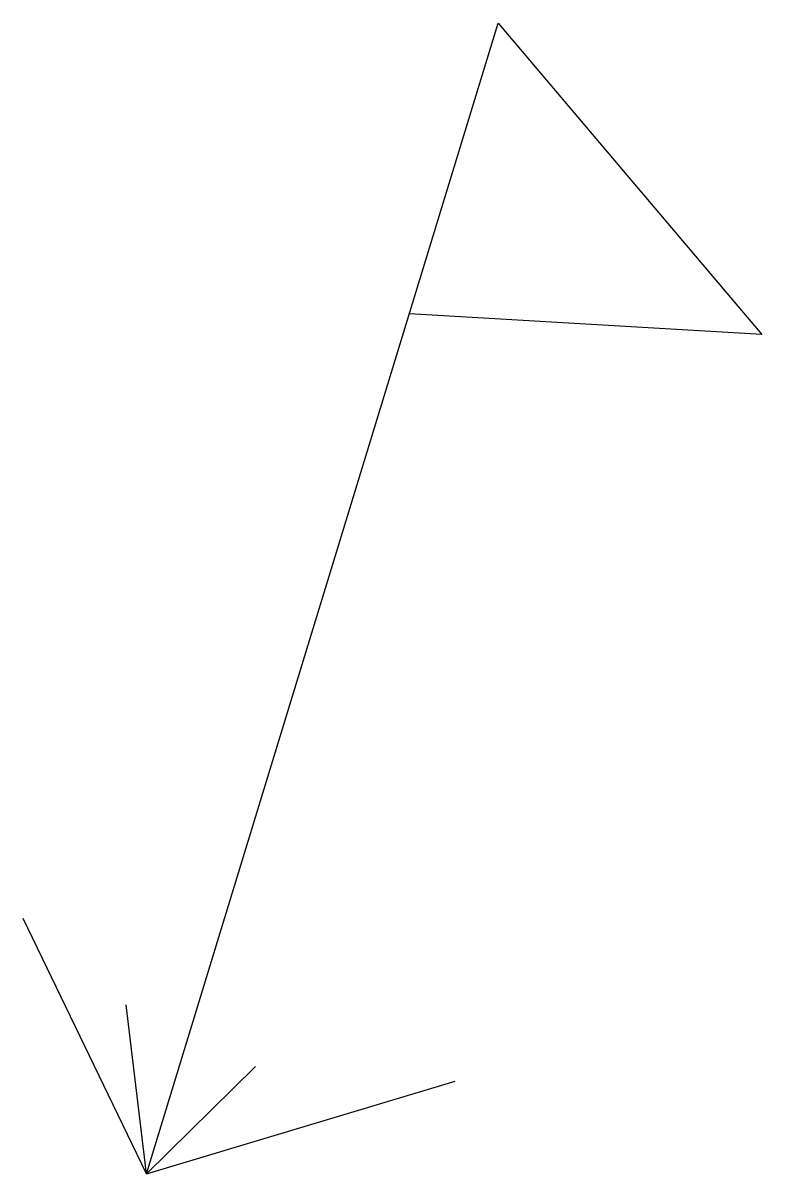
# Model space of a CAD drawing. Header units: feet. Extents: x -0.26 to 1.28, y 0 to 2.39.
import ezdxf

# ---------------------------------------------------------------- set-up
doc = ezdxf.new("R2010")
doc.units = ezdxf.units.FT
doc.header["$MEASUREMENT"] = 0

msp = doc.modelspace()

# ---------------------------------------------------------------- linework, layer by layer
msp.add_line((0, 0), (0.7314, 2.393))
for points in [[(0.7314, 2.393), (1.28, 1.7451), (0.5467, 1.7887)], [(0, 0), (-0.2567, 0.5314)], [(0, 0), (-0.0423, 0.3517)], [(0, 0), (0.2268, 0.2238)], [(0, 0), (0.6419, 0.1928)]]:
    msp.add_lwpolyline(points)

doc.saveas('drawing.dxf')
